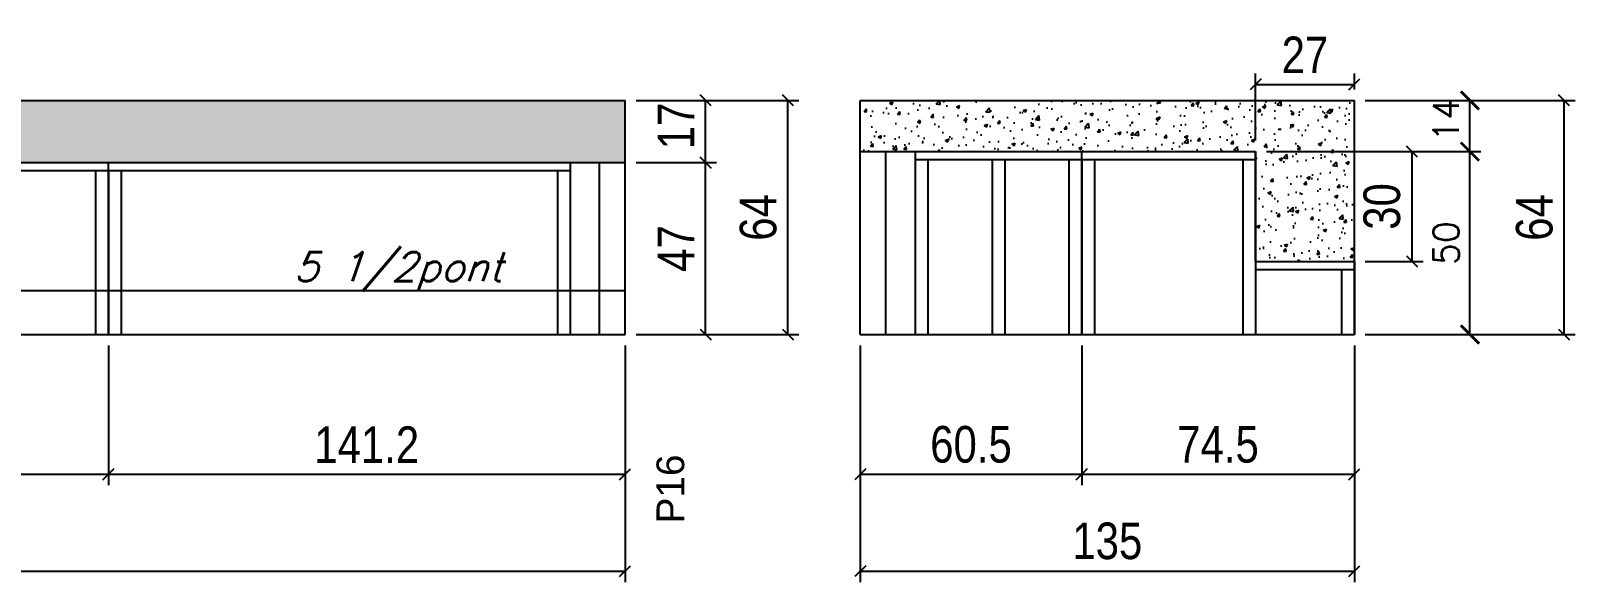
# Model space of a CAD drawing. Extents: x -3394 to 16474, y -5031 to 14397.
# Drawn here: x 6358.3 to 6780.3, y -2189.5 to -2038.8 of the extents above; entities that cross this region are included whole.
import ezdxf

# ---------------------------------------------------------------- set-up
doc = ezdxf.new("R2010")
doc.units = 0
doc.layers.get('0').update_dxf_attribs({"linetype": 'CONTINUOUS'})
doc.layers.get('Defpoints').update_dxf_attribs({"linetype": 'CONTINUOUS'})
for name, color, linetype in [('COTA', 241, 'CONTINUOUS'), ('NOMENCLATURA', 7, 'CONTINUOUS'), ('Painéis', 200, 'CONTINUOUS'), ('SARR_2.2x7', 40, 'CONTINUOUS'), ('SARR_3.5x7', 81, 'CONTINUOUS'), ('texto', 7, 'CONTINUOUS')]:
    doc.layers.add(name, color=color, linetype=linetype)
doc.styles.add('ARIAL', font='arial.ttf')
doc.styles.add('COTA TECNICA', font='techl___.ttf', dxfattribs={"height": 10})
doc.styles.add('ROMANS', font='romans.shx')
doc.dimstyles.new('Cota Paínel', dxfattribs={"dimtxt": 7, "dimasz": 5, "dimexe": 3, "dimexo": 3, "dimgap": 3, "dimtad": 1, "dimdec": 1, "dimzin": 12, "dimdsep": 46, "dimtxsty": 'ROMANS', "dimblk": 'ARCHTICK', "dimcen": 0, "dimclrd": 4, "dimclre": 4, "dimclrt": 1, "dimadec": 1, "dimazin": 3, "dimtfac": 1, "dimtdec": 1, "dimtmove": 0, "dimatfit": 3, "dimldrblk": 'OBLIQUE', "dimfxl": 1, "dimtolj": 1, "dimtzin": 12, "dimarcsym": 0})
doc.dimstyles.new('PAINEL', dxfattribs={"dimtxt": 10, "dimasz": 3, "dimexe": 3, "dimexo": 3, "dimgap": 3, "dimtad": 1, "dimdec": 1, "dimzin": 12, "dimdsep": 46, "dimtxsty": 'COTA TECNICA', "dimblk1": 'OBLIQUE', "dimblk2": 'OBLIQUE', "dimsah": 1, "dimcen": 0.9, "dimclrd": 4, "dimclre": 4, "dimclrt": 240, "dimadec": 1, "dimazin": 3, "dimtfac": 1, "dimtdec": 1, "dimtmove": 0, "dimatfit": 3, "dimfxl": 1, "dimtolj": 1, "dimtzin": 12, "dimarcsym": 0})

# ---------------------------------------------------------------- blocks, each defined once
blk = doc.blocks.new('_Oblique')
at = {"color": 0, "linetype": 'ByBlock', "lineweight": -2}
blk.add_line((-0.5, -0.5), (0.5, 0.5), dxfattribs=at)
blk = doc.blocks.new('*D1987')
at = {"layer": 'COTA', "color": 4, "linetype": 'ByBlock', "lineweight": -2, "transparency": 16777216}
for p, q in [((6523.71, -2074.83), (6545.71, -2074.83)), ((6542.71, -2121.83), (6542.71, -2074.83)), ((6523.71, -2121.83), (6545.71, -2121.83))]:
    blk.add_line(p, q, dxfattribs=at)
at = {"layer": 'Defpoints', "color": 0, "linetype": 'ByBlock', "transparency": 16777216}
for p in [(6520.71, -2074.83), (6542.71, -2074.83), (6520.71, -2121.83)]:
    blk.add_point(p, dxfattribs=at)
at = {"layer": 'COTA', "color": 4, "linetype": 'ByBlock', "lineweight": -2, "transparency": 16777216, "xscale": 3, "yscale": 3, "zscale": 3}
for p, rotation in [((6542.71, -2074.83), 90), ((6542.71, -2121.83), 270)]:
    blk.add_blockref('_Oblique', p, dxfattribs=dict(at, rotation=rotation))
at = {"layer": 'COTA', "color": 240, "linetype": 'ByBlock', "transparency": 16777216, "insert": (6534.64, -2098.33), "char_height": 10, "attachment_point": 5, "rotation": 90, "style": 'COTA TECNICA'}
blk.add_mtext('\\A1;47', dxfattribs=at)
blk = doc.blocks.new('*D1988')
at = {"layer": 'COTA', "color": 4, "linetype": 'ByBlock', "lineweight": -2, "transparency": 16777216}
for p, q in [((6523.71, -2057.83), (6545.71, -2057.83)), ((6542.71, -2074.83), (6542.71, -2057.83)), ((6523.71, -2074.83), (6545.71, -2074.83))]:
    blk.add_line(p, q, dxfattribs=at)
at = {"layer": 'Defpoints', "color": 0, "linetype": 'ByBlock', "transparency": 16777216}
for p in [(6520.71, -2057.83), (6542.71, -2057.83), (6520.71, -2074.83)]:
    blk.add_point(p, dxfattribs=at)
at = {"layer": 'COTA', "color": 4, "linetype": 'ByBlock', "lineweight": -2, "transparency": 16777216, "xscale": 3, "yscale": 3, "zscale": 3}
for p, rotation in [((6542.71, -2057.83), 90), ((6542.71, -2074.83), 270)]:
    blk.add_blockref('_Oblique', p, dxfattribs=dict(at, rotation=rotation))
at = {"layer": 'COTA', "color": 240, "linetype": 'ByBlock', "transparency": 16777216, "insert": (6534.64, -2064.83), "char_height": 10, "attachment_point": 5, "rotation": 90, "style": 'COTA TECNICA'}
blk.add_mtext('\\A1;17', dxfattribs=at)
blk = doc.blocks.new('*D1989')
at = {"layer": 'COTA', "color": 4, "linetype": 'ByBlock', "lineweight": -2, "transparency": 16777216}
for p, q in [((6523.71, -2057.83), (6568.21, -2057.83)), ((6565.21, -2121.83), (6565.21, -2057.83)), ((6523.71, -2121.83), (6568.21, -2121.83))]:
    blk.add_line(p, q, dxfattribs=at)
at = {"layer": 'Defpoints', "color": 0, "linetype": 'ByBlock', "transparency": 16777216}
for p in [(6520.71, -2057.83), (6565.21, -2057.83), (6520.71, -2121.83)]:
    blk.add_point(p, dxfattribs=at)
at = {"layer": 'COTA', "color": 4, "linetype": 'ByBlock', "lineweight": -2, "transparency": 16777216, "xscale": 3, "yscale": 3, "zscale": 3}
for p, rotation in [((6565.21, -2057.83), 90), ((6565.21, -2121.83), 270)]:
    blk.add_blockref('_Oblique', p, dxfattribs=dict(at, rotation=rotation))
at = {"layer": 'COTA', "color": 240, "linetype": 'ByBlock', "transparency": 16777216, "insert": (6557.11, -2089.83), "char_height": 10, "attachment_point": 5, "rotation": 90, "style": 'COTA TECNICA'}
blk.add_mtext('\\A1;64', dxfattribs=at)
blk = doc.blocks.new('*D1991')
at = {"layer": 'COTA', "color": 4, "linetype": 'ByBlock', "lineweight": -2, "transparency": 16777216}
for p, q in [((6257.51, -2124.83), (6257.51, -2163.02)), ((6379.51, -2124.83), (6379.51, -2163.02)), ((6257.51, -2160.02), (6379.51, -2160.02))]:
    blk.add_line(p, q, dxfattribs=at)
at = {"layer": 'Defpoints', "color": 0, "linetype": 'ByBlock', "transparency": 16777216}
for p in [(6257.51, -2121.83), (6379.51, -2121.83), (6379.51, -2160.02)]:
    blk.add_point(p, dxfattribs=at)
at = {"layer": 'COTA', "color": 4, "linetype": 'ByBlock', "lineweight": -2, "transparency": 16777216, "xscale": 3, "yscale": 3, "zscale": 3, "rotation": 180}
blk.add_blockref('_Oblique', (6257.51, -2160.02), dxfattribs=at)
at = {"layer": 'COTA', "color": 4, "linetype": 'ByBlock', "lineweight": -2, "transparency": 16777216, "xscale": 3, "yscale": 3, "zscale": 3}
blk.add_blockref('_Oblique', (6379.51, -2160.02), dxfattribs=at)
at = {"layer": 'COTA', "color": 240, "linetype": 'ByBlock', "transparency": 16777216, "insert": (6318.51, -2151.96), "char_height": 10, "attachment_point": 5, "style": 'COTA TECNICA'}
blk.add_mtext('\\A1;122', dxfattribs=at)
blk = doc.blocks.new('*D1992')
at = {"layer": 'COTA', "color": 4, "linetype": 'ByBlock', "lineweight": -2, "transparency": 16777216}
for p, q in [((6013.51, -2124.83), (6013.51, -2189.52)), ((6520.71, -2124.83), (6520.71, -2189.52)), ((6013.51, -2186.52), (6520.71, -2186.52))]:
    blk.add_line(p, q, dxfattribs=at)
at = {"layer": 'Defpoints', "color": 0, "linetype": 'ByBlock', "transparency": 16777216}
for p in [(6013.51, -2121.83), (6520.71, -2121.83), (6520.71, -2186.52)]:
    blk.add_point(p, dxfattribs=at)
at = {"layer": 'COTA', "color": 4, "linetype": 'ByBlock', "lineweight": -2, "transparency": 16777216, "xscale": 3, "yscale": 3, "zscale": 3, "rotation": 180}
blk.add_blockref('_Oblique', (6013.51, -2186.52), dxfattribs=at)
at = {"layer": 'COTA', "color": 4, "linetype": 'ByBlock', "lineweight": -2, "transparency": 16777216, "xscale": 3, "yscale": 3, "zscale": 3}
blk.add_blockref('_Oblique', (6520.71, -2186.52), dxfattribs=at)
at = {"layer": 'COTA', "color": 240, "linetype": 'ByBlock', "transparency": 16777216, "insert": (6267.11, -2178.41), "char_height": 10, "attachment_point": 5, "style": 'COTA TECNICA'}
blk.add_mtext('\\A1;507.2', dxfattribs=at)
blk = doc.blocks.new('*D2036')
at = {"layer": 'COTA', "color": 4, "linetype": 'ByBlock', "lineweight": -2, "transparency": 16777216}
for p, q in [((6379.51, -2124.83), (6379.51, -2163.02)), ((6520.71, -2137.08), (6520.71, -2163.02)), ((6379.51, -2160.02), (6520.71, -2160.02))]:
    blk.add_line(p, q, dxfattribs=at)
at = {"layer": 'Defpoints', "color": 0, "linetype": 'ByBlock', "transparency": 16777216}
for p in [(6379.51, -2121.83), (6520.71, -2134.08), (6520.71, -2160.02)]:
    blk.add_point(p, dxfattribs=at)
at = {"layer": 'COTA', "color": 4, "linetype": 'ByBlock', "lineweight": -2, "transparency": 16777216, "xscale": 3, "yscale": 3, "zscale": 3, "rotation": 180}
blk.add_blockref('_Oblique', (6379.51, -2160.02), dxfattribs=at)
at = {"layer": 'COTA', "color": 4, "linetype": 'ByBlock', "lineweight": -2, "transparency": 16777216, "xscale": 3, "yscale": 3, "zscale": 3}
blk.add_blockref('_Oblique', (6520.71, -2160.02), dxfattribs=at)
at = {"layer": 'COTA', "color": 240, "linetype": 'ByBlock', "transparency": 16777216, "insert": (6450.11, -2151.94), "char_height": 10, "attachment_point": 5, "style": 'COTA TECNICA'}
blk.add_mtext('\\A1;141.2', dxfattribs=at)
blk = doc.blocks.new('*D1993')
at = {"layer": 'COTA', "color": 4, "linetype": 'ByBlock', "lineweight": -2, "transparency": 16777216}
for p, q in [((6584.98, -2124.83), (6584.98, -2163.02)), ((6645.48, -2124.83), (6645.48, -2163.02)), ((6584.98, -2160.02), (6645.48, -2160.02))]:
    blk.add_line(p, q, dxfattribs=at)
at = {"layer": 'Defpoints', "color": 0, "linetype": 'ByBlock', "transparency": 16777216}
for p in [(6584.98, -2121.83), (6645.48, -2121.83), (6645.48, -2160.02)]:
    blk.add_point(p, dxfattribs=at)
at = {"layer": 'COTA', "color": 4, "linetype": 'ByBlock', "lineweight": -2, "transparency": 16777216, "xscale": 3, "yscale": 3, "zscale": 3, "rotation": 180}
blk.add_blockref('_Oblique', (6584.98, -2160.02), dxfattribs=at)
at = {"layer": 'COTA', "color": 4, "linetype": 'ByBlock', "lineweight": -2, "transparency": 16777216, "xscale": 3, "yscale": 3, "zscale": 3}
blk.add_blockref('_Oblique', (6645.48, -2160.02), dxfattribs=at)
at = {"layer": 'COTA', "color": 240, "linetype": 'ByBlock', "transparency": 16777216, "insert": (6615.23, -2151.91), "char_height": 10, "attachment_point": 5, "style": 'COTA TECNICA'}
blk.add_mtext('\\A1;60.5', dxfattribs=at)
blk = doc.blocks.new('*D1994')
at = {"layer": 'COTA', "color": 4, "linetype": 'ByBlock', "lineweight": -2, "transparency": 16777216}
for p, q in [((6645.48, -2124.83), (6645.48, -2163.02)), ((6719.98, -2124.83), (6719.98, -2163.02)), ((6645.48, -2160.02), (6719.98, -2160.02))]:
    blk.add_line(p, q, dxfattribs=at)
at = {"layer": 'Defpoints', "color": 0, "linetype": 'ByBlock', "transparency": 16777216}
for p in [(6645.48, -2121.83), (6719.98, -2121.83), (6719.98, -2160.02)]:
    blk.add_point(p, dxfattribs=at)
at = {"layer": 'COTA', "color": 4, "linetype": 'ByBlock', "lineweight": -2, "transparency": 16777216, "xscale": 3, "yscale": 3, "zscale": 3, "rotation": 180}
blk.add_blockref('_Oblique', (6645.48, -2160.02), dxfattribs=at)
at = {"layer": 'COTA', "color": 4, "linetype": 'ByBlock', "lineweight": -2, "transparency": 16777216, "xscale": 3, "yscale": 3, "zscale": 3}
blk.add_blockref('_Oblique', (6719.98, -2160.02), dxfattribs=at)
at = {"layer": 'COTA', "color": 240, "linetype": 'ByBlock', "transparency": 16777216, "insert": (6682.73, -2151.91), "char_height": 10, "attachment_point": 5, "style": 'COTA TECNICA'}
blk.add_mtext('\\A1;74.5', dxfattribs=at)
blk = doc.blocks.new('*D2037')
at = {"layer": 'COTA', "color": 4, "linetype": 'ByBlock', "lineweight": -2, "transparency": 16777216}
for p, q in [((6584.98, -2124.83), (6584.98, -2189.52)), ((6719.98, -2124.83), (6719.98, -2189.52)), ((6584.98, -2186.52), (6719.98, -2186.52))]:
    blk.add_line(p, q, dxfattribs=at)
at = {"layer": 'Defpoints', "color": 0, "linetype": 'ByBlock', "transparency": 16777216}
for p in [(6584.98, -2121.83), (6719.98, -2121.83), (6719.98, -2186.52)]:
    blk.add_point(p, dxfattribs=at)
at = {"layer": 'COTA', "color": 4, "linetype": 'ByBlock', "lineweight": -2, "transparency": 16777216, "xscale": 3, "yscale": 3, "zscale": 3, "rotation": 180}
blk.add_blockref('_Oblique', (6584.98, -2186.52), dxfattribs=at)
at = {"layer": 'COTA', "color": 4, "linetype": 'ByBlock', "lineweight": -2, "transparency": 16777216, "xscale": 3, "yscale": 3, "zscale": 3}
blk.add_blockref('_Oblique', (6719.98, -2186.52), dxfattribs=at)
at = {"layer": 'COTA', "color": 240, "linetype": 'ByBlock', "transparency": 16777216, "insert": (6652.48, -2178.3), "char_height": 10, "attachment_point": 5, "style": 'COTA TECNICA'}
blk.add_mtext('\\A1;135', dxfattribs=at)
blk = doc.blocks.new('_ArchTick')
at = {"color": 0, "linetype": 'ByBlock', "const_width": 0.15}
blk.add_lwpolyline([(-0.5, -0.5), (0.5, 0.5)], dxfattribs=at)
blk = doc.blocks.new('*D1995')
at = {"layer": 'COTA', "color": 4, "lineweight": -2, "transparency": 16777216}
for p, q in [((6695.98, -2071.83), (6754.56, -2071.83)), ((6751.56, -2121.83), (6751.56, -2071.83)), ((6722.98, -2121.83), (6754.56, -2121.83))]:
    blk.add_line(p, q, dxfattribs=at)
at = {"layer": 'Defpoints', "color": 0, "transparency": 16777216}
for p in [(6692.98, -2071.83), (6751.56, -2071.83), (6719.98, -2121.83)]:
    blk.add_point(p, dxfattribs=at)
at = {"layer": 'COTA', "color": 4, "lineweight": -2, "transparency": 16777216, "xscale": 5, "yscale": 5, "zscale": 5}
for p, rotation in [((6751.56, -2071.83), 90), ((6751.56, -2121.83), 270)]:
    blk.add_blockref('_ArchTick', p, dxfattribs=dict(at, rotation=rotation))
at = {"layer": 'COTA', "color": 1, "transparency": 16777216, "insert": (6745.06, -2096.83), "char_height": 7, "attachment_point": 5, "rotation": 90, "style": 'ROMANS'}
blk.add_mtext('\\A1;50', dxfattribs=at)
blk = doc.blocks.new('*D1996')
at = {"layer": 'COTA', "color": 4, "lineweight": -2, "transparency": 16777216}
for p, q in [((6722.98, -2057.83), (6754.56, -2057.83)), ((6751.56, -2071.83), (6751.56, -2057.83)), ((6695.98, -2071.83), (6754.56, -2071.83))]:
    blk.add_line(p, q, dxfattribs=at)
at = {"layer": 'Defpoints', "color": 0, "transparency": 16777216}
for p in [(6719.98, -2057.83), (6751.56, -2057.83), (6692.98, -2071.83)]:
    blk.add_point(p, dxfattribs=at)
at = {"layer": 'COTA', "color": 4, "lineweight": -2, "transparency": 16777216, "xscale": 5, "yscale": 5, "zscale": 5}
for p, rotation in [((6751.56, -2057.83), 90), ((6751.56, -2071.83), 270)]:
    blk.add_blockref('_ArchTick', p, dxfattribs=dict(at, rotation=rotation))
at = {"layer": 'COTA', "color": 1, "transparency": 16777216, "insert": (6745.06, -2063.14), "char_height": 7, "attachment_point": 5, "rotation": 90, "style": 'ROMANS'}
blk.add_mtext('\\A1;14', dxfattribs=at)
blk = doc.blocks.new('*D1997')
at = {"layer": 'COTA', "color": 4, "lineweight": -2, "transparency": 16777216}
for p, q in [((6741.77, -2057.83), (6780.3, -2057.83)), ((6777.3, -2121.83), (6777.3, -2057.83)), ((6741.77, -2121.83), (6780.3, -2121.83))]:
    blk.add_line(p, q, dxfattribs=at)
at = {"layer": 'Defpoints', "color": 0, "transparency": 16777216}
for p in [(6738.77, -2057.83), (6777.3, -2057.83), (6738.77, -2121.83)]:
    blk.add_point(p, dxfattribs=at)
at = {"layer": 'COTA', "color": 4, "lineweight": -2, "transparency": 16777216, "xscale": 3, "yscale": 3, "zscale": 3}
for p, rotation in [((6777.3, -2057.83), 90), ((6777.3, -2121.83), 270)]:
    blk.add_blockref('_Oblique', p, dxfattribs=dict(at, rotation=rotation))
at = {"layer": 'COTA', "color": 240, "transparency": 16777216, "insert": (6769.2, -2089.83), "char_height": 10, "attachment_point": 5, "rotation": 90, "style": 'COTA TECNICA'}
blk.add_mtext('\\A1;64', dxfattribs=at)
blk = doc.blocks.new('*D2038')
at = {"layer": 'COTA', "color": 4, "lineweight": -2, "transparency": 16777216}
for p, q in [((6695.98, -2071.83), (6738.76, -2071.83)), ((6735.76, -2101.83), (6735.76, -2071.83)), ((6722.98, -2101.83), (6738.76, -2101.83))]:
    blk.add_line(p, q, dxfattribs=at)
at = {"layer": 'Defpoints', "color": 0, "transparency": 16777216}
for p in [(6692.98, -2071.83), (6735.76, -2071.83), (6719.98, -2101.83)]:
    blk.add_point(p, dxfattribs=at)
at = {"layer": 'COTA', "color": 4, "lineweight": -2, "transparency": 16777216, "xscale": 3, "yscale": 3, "zscale": 3}
for p, rotation in [((6735.76, -2071.83), 90), ((6735.76, -2101.83), 270)]:
    blk.add_blockref('_Oblique', p, dxfattribs=dict(at, rotation=rotation))
at = {"layer": 'COTA', "color": 240, "transparency": 16777216, "insert": (6727.54, -2086.83), "char_height": 10, "attachment_point": 5, "rotation": 90, "style": 'COTA TECNICA'}
blk.add_mtext('\\A1;30', dxfattribs=at)
blk = doc.blocks.new('*D2039')
at = {"layer": 'COTA', "color": 4, "lineweight": -2, "transparency": 16777216}
for p, q in [((6692.98, -2068.83), (6692.98, -2050.46)), ((6719.98, -2054.83), (6719.98, -2050.46)), ((6692.98, -2053.46), (6719.98, -2053.46))]:
    blk.add_line(p, q, dxfattribs=at)
at = {"layer": 'Defpoints', "color": 0, "transparency": 16777216}
for p in [(6719.98, -2053.46), (6719.98, -2057.83), (6692.98, -2071.83)]:
    blk.add_point(p, dxfattribs=at)
at = {"layer": 'COTA', "color": 4, "lineweight": -2, "transparency": 16777216, "xscale": 3, "yscale": 3, "zscale": 3, "rotation": 180}
blk.add_blockref('_Oblique', (6692.98, -2053.46), dxfattribs=at)
at = {"layer": 'COTA', "color": 4, "lineweight": -2, "transparency": 16777216, "xscale": 3, "yscale": 3, "zscale": 3}
blk.add_blockref('_Oblique', (6719.98, -2053.46), dxfattribs=at)
at = {"layer": 'COTA', "color": 240, "transparency": 16777216, "insert": (6706.48, -2045.39), "char_height": 10, "attachment_point": 5, "style": 'COTA TECNICA'}
blk.add_mtext('\\A1;27', dxfattribs=at)

msp = doc.modelspace()

# ---------------------------------------------------------------- hatches: boundary and pattern name
at = {"layer": 'COTA', "linetype": 'Continuous'}
h = msp.add_hatch(dxfattribs=at)
h.set_pattern_fill('AR-CONC', color=256, scale=0.05)
h.paths.add_polyline_path([(6013.51, -2057.83), (6013.51, -2074.83), (6520.71, -2074.83), (6520.71, -2057.83)])
h = msp.add_hatch(dxfattribs=at)
h.set_pattern_fill('AR-CONC', color=256, scale=0.05)
h.set_pattern_definition([(50, (4, 0), (9.1092334, -0.796954), [0.9525, -10.4775]), (355, (4, 0), (-1.762171, 9.552842), [0.762, -8.382029]), (100.45144, (4.759, -0.066), (7.347062, 8.755888), [0.8095, -8.904512]), (46.1842, (4, 2.54), (13.553952, -2.102116), [1.42875, -15.71625]), (96.63556, (5.13, 2.365), (11.870207, 12.371306), [1.21425, -13.35678]), (351.18415, (4, 2.54), (11.870207, 12.371306), [1.142998, -12.572987]), (21, (5.27, 1.905), (7.5807196, -5.11326), [0.9525, -10.4775]), (326, (5.27, 1.905), (3.090101, 9.209398), [0.762, -8.382]), (71.45144, (5.902, 1.479), (10.670821, 4.096138), [0.8095, -8.904497]), (37.5, (4, 0), (0.1544302, 4.227752), [0, -8.2804, 0, -8.509, 0, -8.41375]), (7.5, (4, 0), (3.340983, 5.0090287), [0, -4.8514, 0, -8.0899, 0, -3.20675]), (327.5, (1.168, 0), (6.7795298, -0.2864372), [0, -3.175, 0, -9.906, 0, -13.1445]), (317.5, (-0.102, 0), (7.406459, 1.2713246), [0, -4.1275, 0, -6.5786, 0, -9.3345])])
h.paths.add_polyline_path([(6719.98, -2057.83), (6584.98, -2057.83), (6584.98, -2071.83), (6692.98, -2071.83), (6692.98, -2101.83), (6719.98, -2101.83)])

# ---------------------------------------------------------------- linework, layer by layer
at = {"layer": 'COTA', "linetype": 'ByBlock'}
for p, q in [((6013.51, -2057.83), (6520.71, -2057.83)), ((6520.71, -2074.83), (6520.71, -2057.83)), ((6584.98, -2057.83), (6719.98, -2057.83)), ((6584.98, -2071.83), (6584.98, -2057.83)), ((6719.98, -2101.83), (6719.98, -2057.83))]:
    msp.add_line(p, q, dxfattribs=at)
at = {"layer": 'Painéis', "linetype": 'ByBlock'}
for p, q in [((6013.51, -2074.83), (6520.71, -2074.83)), ((6379.51, -2121.83), (6379.51, -2074.83)), ((6520.71, -2121.83), (6520.71, -2074.83)), ((6584.98, -2071.83), (6692.98, -2071.83)), ((6584.98, -2121.83), (6584.98, -2071.83)), ((6645.48, -2121.83), (6645.48, -2071.83)), ((6692.98, -2101.83), (6692.98, -2071.83)), ((6692.98, -2101.83), (6719.98, -2101.83)), ((6719.98, -2121.83), (6719.98, -2101.83)), ((6013.51, -2109.83), (6520.71, -2109.83)), ((6013.51, -2121.83), (6520.71, -2121.83)), ((6584.98, -2121.83), (6719.98, -2121.83))]:
    msp.add_line(p, q, dxfattribs=at)
at = {"layer": 'SARR_2.2x7', "linetype": 'Continuous'}
for p, q in [((6513.71, -2121.83), (6513.71, -2074.83)), ((6591.98, -2121.83), (6591.98, -2071.83)), ((6599.98, -2074.03), (6645.48, -2074.03)), ((6645.48, -2074.03), (6692.98, -2074.03)), ((6257.51, -2077.03), (6379.51, -2077.03)), ((6379.51, -2077.03), (6505.71, -2077.03)), ((6692.98, -2104.03), (6719.98, -2104.03))]:
    msp.add_line(p, q, dxfattribs=at)
at = {"layer": 'SARR_3.5x7'}
for p, q in [((6505.71, -2074.83), (6505.71, -2121.83)), ((6599.98, -2071.83), (6599.98, -2121.83)), ((6603.48, -2074.03), (6603.48, -2121.83)), ((6620.98, -2074.03), (6620.98, -2121.83)), ((6624.48, -2074.03), (6624.48, -2121.83)), ((6641.98, -2074.03), (6641.98, -2121.83)), ((6645.48, -2074.03), (6645.48, -2121.83)), ((6648.98, -2074.03), (6648.98, -2121.83)), ((6689.48, -2074.03), (6689.48, -2121.83)), ((6692.98, -2071.83), (6692.98, -2121.83)), ((6376.01, -2077.03), (6376.01, -2121.83)), ((6379.51, -2077.03), (6379.51, -2121.83)), ((6383.01, -2077.03), (6383.01, -2121.83)), ((6502.21, -2077.03), (6502.21, -2121.83)), ((6716.48, -2104.03), (6716.48, -2121.83)), ((6719.98, -2101.83), (6719.98, -2121.83)), ((6376.01, -2121.83), (6379.51, -2121.83)), ((6379.51, -2121.83), (6383.01, -2121.83)), ((6502.21, -2121.83), (6505.71, -2121.83)), ((6599.98, -2121.83), (6603.48, -2121.83)), ((6641.98, -2121.83), (6645.48, -2121.83)), ((6645.48, -2121.83), (6648.98, -2121.83)), ((6689.48, -2121.83), (6692.98, -2121.83))]:
    msp.add_line(p, q, dxfattribs=at)

# ---------------------------------------------------------------- texts
at = {"layer": 'NOMENCLATURA', "linetype": 'Continuous', "style": 'ARIAL'}
msp.add_text('P16', height=7.567, rotation=90, dxfattribs=at).set_placement((6536.86, -2173.46))
at = {"layer": 'texto', "color": 2, "insert": (6458.71, -2104.61), "char_height": 8, "attachment_point": 5, "style": 'ROMANS'}
msp.add_mtext('{\\Q19;\\C256;5 1/2pont}', dxfattribs=at)

# ---------------------------------------------------------------- dimensions: what is measured, and where the dimension line sits
at = {"layer": 'COTA'}
dim = msp.add_linear_dim(base=(6719.98, -2053.46), p1=(6692.98, -2071.83), p2=(6719.98, -2057.83), dimstyle='PAINEL', dxfattribs=at)
dim.commit()
dim.dimension.update_dxf_attribs({"geometry": '*D2039', "text_midpoint": (6706.48, -2045.39)})
at = {"layer": 'COTA', "linetype": 'ByBlock'}
dim = msp.add_linear_dim(base=(6542.71, -2057.83), p1=(6520.71, -2074.83), p2=(6520.71, -2057.83), angle=90, dimstyle='PAINEL', dxfattribs=at)
dim.commit()
dim.dimension.update_dxf_attribs({"geometry": '*D1988', "text_midpoint": (6542.71, -2064.83), "dimtype": 160})
for base, p2, picture, middle in [((6565.21, -2057.83), (6520.71, -2057.83), '*D1989', (6557.11, -2089.83)), ((6542.71, -2074.83), (6520.71, -2074.83), '*D1987', (6534.64, -2098.33))]:
    dim = msp.add_linear_dim(base=base, p1=(6520.71, -2121.83), p2=p2, angle=90, dimstyle='PAINEL', dxfattribs=at)
    dim.commit()
    dim.dimension.update_dxf_attribs({"geometry": picture, "text_midpoint": middle})
at = {"layer": 'COTA'}
dim = msp.add_linear_dim(base=(6751.56, -2057.83), p1=(6692.98, -2071.83), p2=(6719.98, -2057.83), angle=90, dimstyle='Cota Paínel', dxfattribs=at)
dim.commit()
dim.dimension.update_dxf_attribs({"geometry": '*D1996', "text_midpoint": (6751.56, -2063.14), "dimtype": 160})
for base, p1, p2, dimstyle, picture, middle in [((6777.3, -2057.83), (6738.77, -2121.83), (6738.77, -2057.83), 'PAINEL', '*D1997', (6769.2, -2089.83)), ((6751.56, -2071.83), (6719.98, -2121.83), (6692.98, -2071.83), 'Cota Paínel', '*D1995', (6745.06, -2096.83)), ((6735.76, -2071.83), (6719.98, -2101.83), (6692.98, -2071.83), 'PAINEL', '*D2038', (6727.54, -2086.83))]:
    dim = msp.add_linear_dim(base=base, p1=p1, p2=p2, angle=90, dimstyle=dimstyle, dxfattribs=at)
    dim.commit()
    dim.dimension.update_dxf_attribs({"geometry": picture, "text_midpoint": middle})
at = {"layer": 'COTA', "linetype": 'ByBlock'}
for base, p1, p2, picture, middle in [((6520.71, -2186.52), (6013.51, -2121.83), (6520.71, -2121.83), '*D1992', (6267.11, -2178.41)), ((6520.71, -2160.02), (6379.51, -2121.83), (6520.71, -2134.08), '*D2036', (6450.11, -2151.94)), ((6645.48, -2160.02), (6584.98, -2121.83), (6645.48, -2121.83), '*D1993', (6615.23, -2151.91)), ((6719.98, -2186.52), (6584.98, -2121.83), (6719.98, -2121.83), '*D2037', (6652.48, -2178.3))]:
    dim = msp.add_linear_dim(base=base, p1=p1, p2=p2, dimstyle='PAINEL', dxfattribs=at)
    dim.commit()
    dim.dimension.update_dxf_attribs({"geometry": picture, "text_midpoint": middle})
for base, p1, p2, picture, middle in [((6379.51, -2160.02), (6257.51, -2121.83), (6379.51, -2121.83), '*D1991', (6318.51, -2151.96)), ((6719.98, -2160.02), (6645.48, -2121.83), (6719.98, -2121.83), '*D1994', (6682.73, -2151.91))]:
    dim = msp.add_linear_dim(base=base, p1=p1, p2=p2, dimstyle='PAINEL', override={"dimtmove": 1}, dxfattribs=at)
    dim.commit()
    dim.dimension.update_dxf_attribs({"geometry": picture, "text_midpoint": middle})

doc.saveas('drawing.dxf')
